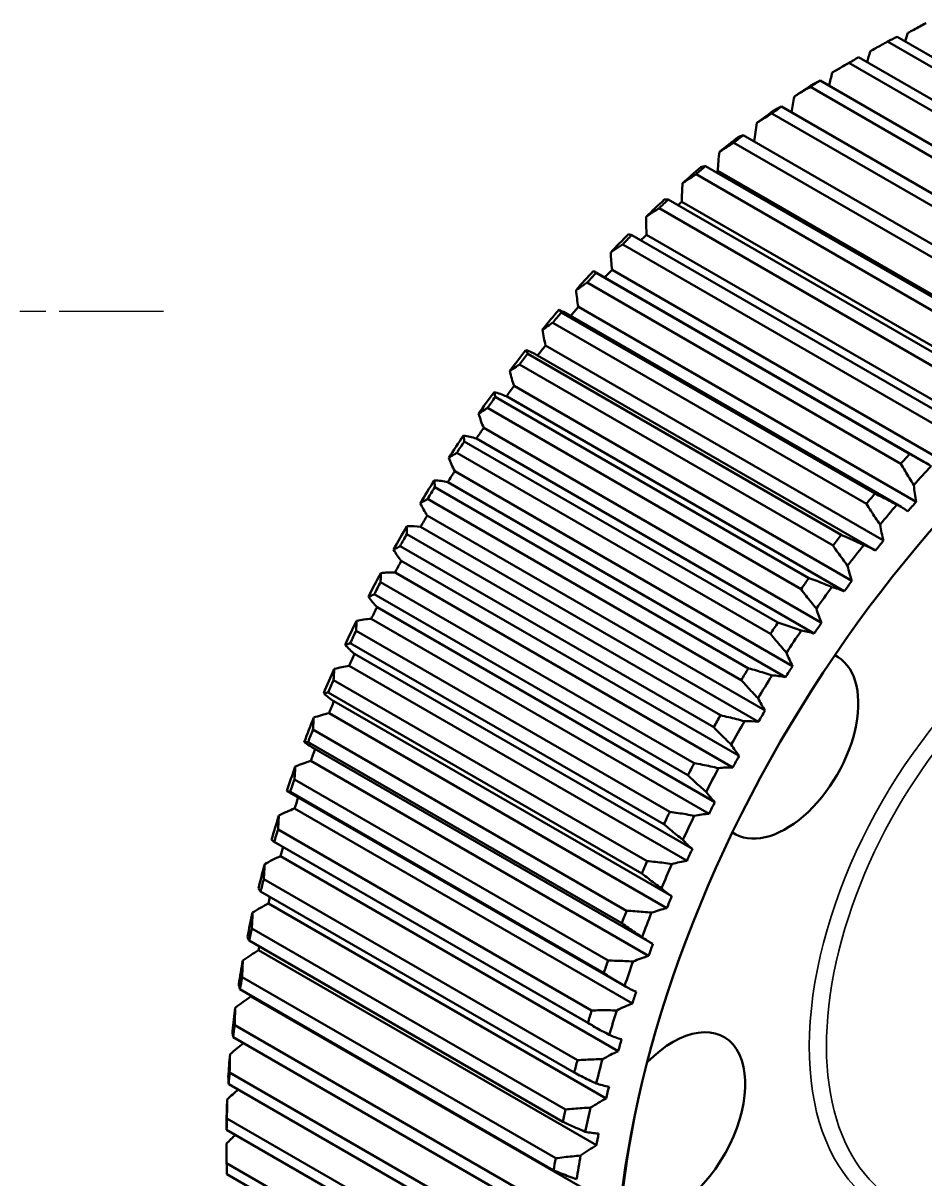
# Model space of a CAD drawing. Header units: millimetres. Extents: x 0 to 594, y 0 to 420.
# Drawn here: x 439.8 to 505.8, y 153.3 to 237.9 of the extents above; entities that cross this region are included whole.
import ezdxf

# ---------------------------------------------------------------- set-up
doc = ezdxf.new("R2010")
doc.units = ezdxf.units.MM
doc.linetypes.add('CHAIN', pattern=[0.3543, 0.2362, -0.0295, 0.0591, -0.0295])
for name, color, linetype, lineweight in [('可见 (ISO)', 7, 'Continuous', 50), ('可见窄的 (ISO)', 7, 'Continuous', 35), ('旋转中心线', 7, 'CHAIN', 25)]:
    doc.layers.add(name, color=color, linetype=linetype, lineweight=lineweight)

msp = doc.modelspace()

# ---------------------------------------------------------------- linework, layer by layer
at = {"layer": '可见 (ISO)'}
for p, q in [((503.1172, 236.5872), (526.0982, 223.3191)), ((526.8047, 223.6766), (503.8237, 236.9447)), ((523.976, 222.1693), (500.995, 235.4374)), ((499.7572, 234.7243), (500.6411, 235.2346)), ((500.2872, 235.0287), (523.2681, 221.7607)), ((521.1459, 220.4599), (498.1649, 233.7279)), ((497.4585, 233.2698), (520.4394, 220.0017)), ((494.6418, 231.3169), (517.6228, 218.0489)), ((518.3253, 218.5548), (495.3443, 231.8229)), ((515.5247, 216.4614), (492.5437, 229.7295)), ((491.848, 229.1776), (514.8289, 215.9096)), ((512.7548, 214.1876), (489.7739, 227.4556)), ((490.6809, 227.115), (515.4296, 212.8263)), ((489.0875, 226.86), (512.0684, 213.5919)), ((510.0262, 211.7419), (487.0453, 225.01)), ((488.0494, 224.8562), (512.7981, 210.5675)), ((486.3708, 224.3728), (509.3517, 211.1047)), ((507.3492, 209.1337), (484.3682, 222.4018)), ((485.4623, 222.4375), (510.211, 208.1488)), ((483.7082, 221.7255), (506.6892, 208.4574)), ((481.6279, 219.7384), (505.7611, 205.8051)), ((504.7339, 206.3729), (481.7529, 219.6409)), ((482.9294, 219.8679), (507.6781, 205.5792)), ((481.1099, 218.9281), (504.0908, 205.66)), ((480.4603, 217.1572), (505.2091, 202.8685)), ((478.5856, 215.9912), (501.5666, 202.7232)), ((502.1902, 203.4699), (479.2092, 216.7379)), ((479.3629, 216.7758), (504.1116, 202.4871)), ((478.0645, 214.3157), (502.8132, 200.0271)), ((499.7278, 200.4357), (476.7468, 213.7038)), ((477.478, 213.5862), (502.2268, 199.2975)), ((476.1451, 212.9261), (499.126, 199.658)), ((475.7509, 211.3542), (500.4996, 197.0655)), ((497.3561, 197.2819), (474.3751, 210.5499)), ((475.1864, 210.5964), (499.9351, 196.3077)), ((473.7974, 209.7442), (496.7784, 196.4761)), ((472.988, 207.5007), (497.7367, 193.212)), ((473.5284, 208.2839), (498.2771, 193.9952)), ((495.084, 194.0204), (472.103, 207.2884)), ((471.5516, 206.4577), (494.5326, 193.1896)), ((471.4054, 205.1164), (496.1541, 190.8277)), ((470.8911, 204.3108), (495.6399, 190.0221)), ((492.9201, 190.6636), (469.9392, 203.9316)), ((469.4161, 203.079), (492.3971, 189.8109)), ((469.3899, 201.8638), (494.1387, 187.5751)), ((468.9038, 201.0388), (493.6525, 186.7501)), ((490.8728, 187.2242), (467.8918, 200.4922)), ((467.3991, 199.621), (490.38, 186.3529)), ((467.4897, 198.5384), (492.2384, 184.2497)), ((467.0335, 197.6971), (491.7822, 183.4085)), ((488.9496, 183.7152), (465.9686, 196.9833)), ((465.5081, 196.0968), (488.4891, 182.8287)), ((465.7118, 195.1528), (490.4606, 180.8641)), ((465.2873, 194.2985), (490.036, 180.0098)), ((487.158, 180.1501), (464.177, 193.4182)), ((463.7505, 192.5197), (486.7314, 179.2516)), ((464.0631, 191.7199), (488.8118, 177.4312)), ((463.6718, 190.8558), (488.4206, 176.5671)), ((485.5047, 176.5423), (462.5237, 189.8103)), ((462.1327, 188.9033), (485.1137, 175.6352)), ((462.5498, 188.2526), (487.2985, 173.9639)), ((462.1933, 187.382), (486.942, 173.0933)), ((483.996, 172.9054), (461.015, 186.1735)), ((460.6611, 185.2613), (483.6421, 171.9933)), ((460.9407, 184.8938), (485.6895, 170.6051)), ((460.8572, 183.8903), (485.606, 169.6016)), ((482.6376, 169.2533), (459.6566, 182.5214)), ((459.1403, 181.6573), (483.8891, 167.3686)), ((459.3411, 181.6076), (482.3221, 168.3396)), ((459.6687, 180.3941), (484.4175, 166.1054)), ((481.4346, 165.5999), (458.4537, 178.868)), ((458.1256, 177.9825), (481.544, 164.4618)), ((458.1778, 177.956), (481.1588, 164.688)), ((458.6323, 176.9064), (483.381, 162.6178)), ((480.3917, 161.959), (457.4108, 175.227)), ((457.1755, 174.3204), (480.1565, 161.0523)), ((457.7519, 173.4407), (482.5006, 159.152)), ((479.5128, 158.3444), (456.5319, 171.6124)), ((456.3382, 170.7145), (479.3191, 157.4464)), ((457.0308, 170.01), (481.7795, 155.7213)), ((478.8012, 154.7697), (455.8203, 168.0378)), ((455.6689, 167.152), (478.6498, 153.8839)), ((456.4718, 166.6273), (481.2205, 152.3386)), ((478.2597, 151.2487), (455.2787, 164.5168)), ((455.1701, 163.6465), (478.1511, 150.3784)), ((477.8902, 147.7946), (454.9092, 161.0627)), ((454.8439, 160.2112), (477.8249, 146.9431)), ((477.6942, 144.4206), (454.7132, 157.6886)), ((454.6914, 156.8591), (477.6724, 143.5911)), ((477.6724, 141.1394), (454.6914, 154.4074)), ((454.7132, 153.6031), (477.6942, 140.335))]:
    msp.add_line(p, q, dxfattribs=at)
for centre, major_axis, start_param, end_param in [((515.8555, 237.4242), (8.8379, 15.3078), 1.9050616, 1.9431826), ((500.6411, 182.1623), (-32.5, -56.2917), 3.857691, 3.8730909), ((500.6411, 182.1623), (-32.5, -56.2917), 3.9192908, 3.9346908), ((513.4015, 237.0655), (8.8379, 15.3078), 1.9666615, 2.0160816), ((499.7572, 182.6727), (31.875, 55.2091), 0.7853982, 0.8007981), ((500.6411, 182.1623), (-32.5, -56.2917), 3.9808907, 3.9962907), ((510.8957, 236.5005), (8.8379, 15.3078), 2.0282613, 2.0897336), ((499.7572, 182.6727), (31.875, 55.2091), 0.8315981, 0.862398), ((508.3477, 235.7313), (8.8379, 15.3078), 2.0898612, 2.1643598), ((499.7572, 182.6727), (31.875, 55.2091), 0.8931979, 0.9239978), ((500.6411, 182.1623), (-32.5, -56.2917), 4.0424905, 4.0578905), ((505.7671, 234.7608), (8.8379, 15.3078), 2.151461, 2.2402501), ((499.7572, 182.6727), (31.875, 55.2091), 0.9547978, 0.9855977), ((500.6411, 182.1623), (-32.5, -56.2917), 4.1040904, 4.1194904), ((503.1637, 233.5927), (8.8379, 15.3078), 2.2130609, 2.3056487), ((499.7572, 182.6727), (31.875, 55.2091), 1.0163976, 1.0471976), ((500.6411, 182.1623), (-32.5, -56.2917), 4.1656903, 4.1810902), ((499.7572, 182.6727), (31.0938, 53.856), 0.9932977, 0.9963362), ((500.5474, 232.2315), (8.8379, 15.3078), 2.2746608, 2.3672486), ((523.813, 168.784), (28.6503, 49.6238), 2.1015607, 7.3232173), ((499.7572, 182.6727), (31.875, 55.2091), 1.0779975, 1.1087974), ((500.6411, 182.1623), (-32.5, -56.2917), 4.2272901, 4.2426901), ((499.7572, 182.6727), (31.0938, 53.856), 1.0548975, 1.0617043), ((497.928, 230.6823), (8.8379, 15.3078), 2.3362606, 2.4288484), ((499.7572, 182.6727), (31.875, 55.2091), 1.1395973, 1.1703973), ((500.6411, 182.1623), (-32.5, -56.2917), 4.28889, 4.3042899), ((499.7572, 182.6727), (31.0938, 53.856), 1.1164974, 1.1268145), ((495.3157, 228.9509), (8.8379, 15.3078), 2.3978605, 2.4904483), ((499.7572, 182.6727), (31.875, 55.2091), 1.2011972, 1.2319971), ((500.6411, 182.1623), (-32.5, -56.2917), 4.3504898, 4.3658898), ((499.7572, 182.6727), (31.0938, 53.856), 1.1780972, 1.1913393), ((492.7201, 227.044), (8.8379, 15.3078), 2.4594603, 2.5520481), ((499.7572, 182.6727), (31.875, 55.2091), 1.262797, 1.293597), ((470.5249, 201.468), (8.8379, 15.3078), 0, 0.0353338), ((499.7572, 182.6727), (31.0938, 53.856), 1.2396971, 1.2546071), ((500.6411, 182.1623), (-32.5, -56.2917), 4.4120897, 4.4274896), ((490.1513, 224.9688), (8.8379, 15.3078), 2.5210602, 2.613648), ((499.7572, 182.6727), (31.0938, 53.856), 1.301297, 1.3166969), ((499.7572, 182.6727), (31.875, 55.2091), 1.3243969, 1.3551968), ((500.6411, 182.1623), (-32.5, -56.2917), 4.4736895, 4.4890895), ((468.6786, 198.2564), (8.8379, 15.3078), 0.0043459, 0.0969337), ((487.6189, 222.7331), (8.8379, 15.3078), 2.58266, 2.6752479), ((499.7572, 182.6727), (31.875, 55.2091), 1.3859968, 1.4167967), ((466.9501, 194.9856), (8.8379, 15.3078), 0.0659457, 0.1585336), ((499.7572, 182.6727), (31.0938, 53.856), 1.3628968, 1.3782968), ((500.6411, 182.1623), (-32.5, -56.2917), 4.5352894, 4.5506894), ((485.1325, 220.3455), (8.8379, 15.3078), 2.6442599, 2.7368477), ((499.7572, 182.6727), (31.875, 55.2091), 1.4475966, 1.4783965), ((465.346, 191.6682), (8.8379, 15.3078), 0.1275456, 0.2201334), ((499.7572, 182.6727), (31.0938, 53.856), 1.4244967, 1.4398966), ((500.6411, 182.1623), (-32.5, -56.2917), 4.5968893, 4.6122892), ((482.7016, 217.815), (-8.8379, -15.3078), 5.8474524, 5.9400402), ((523.6221, 168.8943), (32.5, 56.2917), 1.2088972, 1.2242971), ((499.7572, 182.6727), (31.0938, 53.856), 1.4860965, 1.5014965), ((524.5059, 168.384), (-31.875, -55.2091), 4.3427898, 4.3735898), ((499.7572, 182.6727), (31.875, 55.2091), 1.5091965, 1.5399964), ((463.8725, 188.3166), (8.8379, 15.3078), 0.1891454, 0.2817333), ((517.4689, 212.7553), (-8.8379, -15.3078), 5.601053, 5.6936408), ((500.6411, 182.1623), (-32.5, -56.2917), 4.6584891, 4.6738891), ((523.6221, 168.8943), (32.5, 56.2917), 1.270497, 1.285897), ((480.3355, 215.1512), (-8.8379, -15.3078), 5.9090523, 6.0016401), ((524.5059, 168.384), (-31.875, -55.2091), 4.4043897, 4.4351896), ((495.2737, 187.1793), (8.8379, 15.3078), 6.2259313, 6.3185191), ((524.5059, 168.384), (-31.0938, -53.856), 4.3812898, 4.3966897), ((499.7572, 182.6727), (31.0938, 53.856), 1.5476964, 1.5630963), ((499.7572, 182.6727), (31.875, 55.2091), 1.5707963, 1.6015963), ((462.5351, 184.9436), (8.8379, 15.3078), 0.2507453, 0.3433331), ((514.9, 210.6801), (-8.8379, -15.3078), 5.6626528, 5.7552407), ((500.6411, 182.1623), (-32.5, -56.2917), 4.720089, 4.7354889), ((523.6221, 168.8943), (32.5, 56.2917), 1.3320969, 1.3474968), ((524.5059, 168.384), (-31.0938, -53.856), 4.4428896, 4.4582896), ((478.0429, 212.3641), (-8.8379, -15.3078), 5.9706521, 6.0632399), ((524.5059, 168.384), (-31.875, -55.2091), 4.4659896, 4.4967895), ((493.4273, 183.9677), (8.8379, 15.3078), 0.0043459, 0.0969337), ((499.7572, 182.6727), (31.0938, 53.856), 1.6092962, 1.6246962), ((512.3676, 208.4445), (-8.8379, -15.3078), 5.7242527, 5.8168405), ((499.7572, 182.6727), (31.875, 55.2091), 1.6323962, 1.6631961), ((461.339, 181.5621), (8.8379, 15.3078), 0.3123452, 0.404933), ((500.6411, 182.1623), (-32.5, -56.2917), 4.7816888, 4.7970888), ((523.6221, 168.8943), (32.5, 56.2917), 1.3936967, 1.4090967), ((524.5059, 168.384), (-31.875, -55.2091), 4.5275894, 4.5583893), ((491.6988, 180.697), (8.8379, 15.3078), 0.0659457, 0.1585336), ((524.5059, 168.384), (-31.0938, -53.856), 4.5044895, 4.5198894), ((475.8328, 209.4645), (-8.8379, -15.3078), 6.032252, 6.1248398), ((499.7572, 182.6727), (31.0938, 53.856), 1.6708961, 1.6862961), ((509.8813, 206.0568), (-8.8379, -15.3078), 5.7858525, 5.8784404), ((499.7572, 182.6727), (31.875, 55.2091), 1.693996, 1.724796), ((460.2885, 178.1847), (8.8379, 15.3078), 0.373945, 0.4665328), ((523.6221, 168.8943), (32.5, 56.2917), 1.4552966, 1.4706966), ((524.5059, 168.384), (-31.0938, -53.856), 4.5660893, 4.5814893), ((500.6411, 182.1623), (-32.5, -56.2917), 4.8432887, 4.8586886), ((524.5059, 168.384), (-31.875, -55.2091), 4.5891893, 4.6199892), ((490.0948, 177.3795), (8.8379, 15.3078), 0.1275456, 0.2201334), ((473.7134, 206.4632), (-8.8379, -15.3078), 6.0938518, 6.1864396), ((499.7572, 182.6727), (31.0938, 53.856), 1.7324959, 1.7478959), ((495.6671, 185.0341), (3.75, 6.4952), 3.0961679, 6.3286101), ((507.4504, 203.5263), (-8.8379, -15.3078), 5.8474524, 5.9400402), ((499.7572, 182.6727), (31.875, 55.2091), 1.7555959, 1.7863958), ((459.3878, 174.8243), (8.8379, 15.3078), 0.4355449, 0.5281327), ((523.6221, 168.8943), (32.5, 56.2917), 1.5168965, 1.5322964), ((524.5059, 168.384), (-31.0938, -53.856), 4.6276892, 4.6430891), ((500.6411, 182.1623), (-32.5, -56.2917), 4.9048885, 4.9202885), ((524.5059, 168.384), (-31.875, -55.2091), 4.6507891, 4.6815891), ((488.6213, 174.0279), (8.8379, 15.3078), 0.1891454, 0.2817333), ((471.6928, 203.3716), (-8.8379, -15.3078), 6.1554517, 6.2480395), ((499.7572, 182.6727), (31.0938, 53.856), 1.7940958, 1.8094958), ((505.0842, 200.8625), (-8.8379, -15.3078), 5.9090523, 6.0016401), ((458.6402, 171.4937), (8.8379, 15.3078), 0.4971447, 0.5897325), ((523.6221, 168.8943), (32.5, 56.2917), 1.5784963, 1.5938963), ((524.5059, 168.384), (-31.0938, -53.856), 4.689289, 4.704689), ((499.7572, 182.6727), (31.875, 55.2091), 1.8171958, 1.8479957), ((524.5059, 168.384), (-31.875, -55.2091), 4.712389, 4.7431889), ((487.2839, 170.655), (8.8379, 15.3078), 0.2507453, 0.3433331), ((500.6411, 182.1623), (-32.5, -56.2917), 4.9664884, 4.9818884), ((469.7787, 200.2016), (-8.8379, -15.3078), 6.2170515, 6.2831853), ((499.7572, 182.6727), (31.0938, 53.856), 1.8557993, 1.8710956), ((502.7917, 198.0754), (-8.8379, -15.3078), 5.9706521, 6.0632399), ((458.0485, 168.2056), (8.8379, 15.3078), 0.5587446, 0.6513324), ((524.5059, 168.384), (-31.0938, -53.856), 4.7508889, 4.7662889), ((499.7572, 182.6727), (31.875, 55.2091), 1.8787956, 1.9095955), ((523.6221, 168.8943), (32.5, 56.2917), 1.6400962, 1.6554961), ((524.5059, 168.384), (-31.875, -55.2091), 4.7739888, 4.8047888), ((486.0877, 167.2734), (8.8379, 15.3078), 0.3123452, 0.404933), ((500.6411, 182.1623), (-32.5, -56.2917), 5.0280882, 5.0434882), ((467.9783, 196.965), (-8.8379, -15.3078), 6.2786514, 6.2831853), ((500.5815, 195.1758), (-8.8379, -15.3078), 6.032252, 6.1248398), ((457.6151, 164.9723), (8.8379, 15.3078), 0.6203444, 0.7129323), ((499.7572, 182.6727), (31.0938, 53.856), 1.9184665, 1.9326955), ((524.5059, 168.384), (-31.0938, -53.856), 4.8124887, 4.8278887), ((499.7572, 182.6727), (31.875, 55.2091), 1.9403955, 1.9711954), ((523.6221, 168.8943), (32.5, 56.2917), 1.701696, 1.717096), ((524.5059, 168.384), (-31.875, -55.2091), 4.8355887, 4.8663886), ((485.0372, 163.896), (8.8379, 15.3078), 0.373945, 0.4665328), ((500.6411, 182.1623), (-32.5, -56.2917), 5.0896881, 5.1050881), ((498.4622, 192.1745), (-8.8379, -15.3078), 6.0938518, 6.1864396), ((499.7572, 182.6727), (31.0938, 53.856), 1.9823592, 1.9942953), ((524.5059, 168.384), (-31.0938, -53.856), 4.8740886, 4.8894886), ((499.7572, 182.6727), (31.875, 55.2091), 2.0019953, 2.0327952), ((457.3416, 161.8061), (8.8379, 15.3078), 0.6819443, 0.7745321), ((523.6221, 168.8943), (32.5, 56.2917), 1.7632959, 1.7786958), ((524.5059, 168.384), (-31.875, -55.2091), 4.8971885, 4.9279885), ((484.1365, 160.5356), (-8.8379, -15.3078), 3.5771375, 3.6697253), ((500.6411, 182.1623), (-32.5, -56.2917), 5.151288, 5.1666879), ((496.4416, 189.083), (-8.8379, -15.3078), 6.1554517, 6.2480395), ((499.7572, 182.6727), (31.0938, 53.856), 2.0473045, 2.0558952), ((524.5059, 168.384), (-31.0938, -53.856), 4.9356885, 4.9510884), ((499.7572, 182.6727), (31.875, 55.2091), 2.0635952, 2.0943951), ((457.2289, 158.7191), (8.8379, 15.3078), 0.7435441, 0.836132), ((523.6221, 168.8943), (32.5, 56.2917), 1.8248957, 1.8402957), ((524.5059, 168.384), (-31.875, -55.2091), 4.9587884, 4.9895883), ((483.3889, 157.205), (-8.8379, -15.3078), 3.6387374, 3.7313252), ((500.6411, 182.1623), (-32.5, -56.2917), 5.2128878, 5.2282878), ((499.7572, 182.6727), (31.0938, 53.856), 2.1125364, 2.117495), ((494.5274, 185.9129), (-8.8379, -15.3078), 6.2170515, 6.3096394), ((524.5059, 168.384), (-31.0938, -53.856), 4.9972883, 5.0126883), ((457.2776, 155.723), (8.8379, 15.3078), 0.805144, 0.8977318), ((482.7973, 153.9169), (-8.8379, -15.3078), 3.7003372, 3.7929251), ((499.7572, 182.6727), (31.875, 55.2091), 2.125195, 2.155995), ((523.6221, 168.8943), (32.5, 56.2917), 1.8864956, 1.9018956), ((524.5059, 168.384), (-31.875, -55.2091), 5.0203883, 5.0511882), ((500.6411, 182.1623), (-32.5, -56.2917), 5.2744877, 5.2898876), ((492.727, 182.6763), (-8.8379, -15.3078), 6.2786514, 6.3712392), ((524.5059, 168.384), (-31.0938, -53.856), 5.0588882, 5.0742881), ((457.4874, 152.829), (8.8379, 15.3078), 0.8667439, 0.9593317), ((499.7572, 182.6727), (31.0938, 53.856), 2.1780573, 2.1790949), ((482.3639, 150.6836), (-8.8379, -15.3078), 3.7619371, 3.8545249), ((499.7572, 182.6727), (31.875, 55.2091), 2.1867949, 2.2175948), ((523.6221, 168.8943), (32.5, 56.2917), 1.9480954, 1.9634954), ((524.5059, 168.384), (-31.875, -55.2091), 5.0819881, 5.112788), ((500.6411, 182.1623), (-32.5, -56.2917), 5.3360875, 5.3514875), ((487.3828, 157.1571), (3.75, 6.4952), 3.1177531, 7.429483), ((491.0471, 179.3856), (-8.8379, -15.3078), 0.0570659, 0.1496538), ((524.5059, 168.384), (-31.0938, -53.856), 5.120488, 5.135888), ((457.8575, 150.0483), (8.8379, 15.3078), 0.9394674, 1.0209315), ((482.0903, 147.5174), (-8.8379, -15.3078), 3.8235369, 3.9161248), ((499.7572, 182.6727), (31.875, 55.2091), 2.2483947, 2.2791947), ((523.6221, 168.8943), (32.5, 56.2917), 2.0096953, 2.0250953), ((524.5059, 168.384), (-31.875, -55.2091), 5.143588, 5.1743879), ((500.6411, 182.1623), (-32.5, -56.2917), 5.3976874, 5.4130873), ((489.4942, 176.0531), (-8.8379, -15.3078), 0.1186658, 0.2112536), ((458.3866, 147.3914), (8.8379, 15.3078), 1.0146839, 1.0825314), ((524.5059, 168.384), (-31.0938, -53.856), 5.1820879, 5.1974878), ((499.7572, 182.6727), (31.875, 55.2091), 2.3099946, 2.3407945), ((524.5059, 168.384), (-31.875, -55.2091), 5.2051878, 5.2359878), ((481.9776, 144.4304), (-8.8379, -15.3078), 3.8851368, 3.9777246), ((500.6411, 182.1623), (-32.5, -56.2917), 5.4592872, 5.4746872), ((523.6221, 168.8943), (32.5, 56.2917), 2.0712952, 2.0866951), ((488.074, 172.6915), (-8.8379, -15.3078), 0.1802657, 0.2728535), ((459.0726, 144.8683), (8.8379, 15.3078), 1.0887917, 1.1441312), ((524.5059, 168.384), (-31.0938, -53.856), 5.2436877, 5.2590877), ((524.5059, 168.384), (-31.875, -55.2091), 5.2667877, 5.2975876), ((482.0263, 141.4343), (-8.8379, -15.3078), 3.9467367, 4.0393245), ((500.6411, 182.1623), (-32.5, -56.2917), 5.5208871, 5.5362871), ((523.6221, 168.8943), (32.5, 56.2917), 2.132895, 2.148295)]:
    msp.add_ellipse(centre, major_axis=major_axis, ratio=0.5773503, start_param=start_param, end_param=end_param, dxfattribs=at)
msp.add_ellipse((524.5059, 168.384), major_axis=(-29.25, -50.6625), ratio=0.5773503, dxfattribs=at)
for points, knots in [([(504.6072, 237.2223), (504.8957, 237.3788), (505.1888, 237.5371), (505.6355, 237.7772), (505.7862, 237.858), (505.9379, 237.9391)], [1.36132071, 1.36132071, 1.36132071, 1.36132071, 1.58708565, 1.58708565, 1.70082585, 1.70082585, 1.70082585, 1.70082585]), ([(501.8391, 235.8707), (502.1158, 236.0265), (502.3971, 236.1845), (502.8265, 236.4248), (502.9713, 236.5058), (503.1172, 236.5872)], [1.36132071, 1.36132071, 1.36132071, 1.36132071, 1.58708565, 1.58708565, 1.70082585, 1.70082585, 1.70082585, 1.70082585]), ([(499.063, 234.3174), (499.3277, 234.4714), (499.597, 234.628), (500.0084, 234.8669), (500.1473, 234.9476), (500.2872, 235.0287)], [1.36132071, 1.36132071, 1.36132071, 1.36132071, 1.58708565, 1.58708565, 1.70082585, 1.70082585, 1.70082585, 1.70082585]), ([(498.1649, 233.7279), (498.115, 233.7019), (498.0634, 233.6748), (497.9048, 233.5908), (497.793, 233.5307), (497.6753, 233.4668)], [1.47334545, 1.47334545, 1.47334545, 1.47334545, 1.58708565, 1.58708565, 1.81285059, 1.81285059, 1.81285059, 1.81285059]), ([(496.2896, 232.5681), (496.5419, 232.7193), (496.799, 232.8736), (497.1919, 233.1096), (497.3247, 233.1894), (497.4585, 233.2698)], [1.36132071, 1.36132071, 1.36132071, 1.36132071, 1.58708565, 1.58708565, 1.70082585, 1.70082585, 1.70082585, 1.70082585]), ([(493.5294, 230.6295), (493.7692, 230.777), (494.0137, 230.9279), (494.3879, 231.1595), (494.5143, 231.2378), (494.6418, 231.3169)], [1.36132071, 1.36132071, 1.36132071, 1.36132071, 1.58708565, 1.58708565, 1.70082585, 1.70082585, 1.70082585, 1.70082585]), ([(495.3443, 231.8229), (495.3001, 231.8039), (495.2544, 231.7837), (495.1132, 231.7199), (495.0131, 231.6731), (494.9072, 231.622)], [1.47334545, 1.47334545, 1.47334545, 1.47334545, 1.58708565, 1.58708565, 1.81285059, 1.81285059, 1.81285059, 1.81285059]), ([(492.5437, 229.7295), (492.5051, 229.7177), (492.465, 229.7047), (492.3407, 229.6621), (492.2519, 229.6291), (492.1575, 229.5915)], [1.47334545, 1.47334545, 1.47334545, 1.47334545, 1.58708565, 1.58708565, 1.81285059, 1.81285059, 1.81285059, 1.81285059]), ([(490.7928, 228.5091), (491.0198, 228.6518), (491.2516, 228.7983), (491.6067, 229.0239), (491.7268, 229.1003), (491.848, 229.1776)], [1.36132071, 1.36132071, 1.36132071, 1.36132071, 1.58708565, 1.58708565, 1.70082585, 1.70082585, 1.70082585, 1.70082585]), ([(489.7739, 227.4556), (489.7407, 227.4513), (489.7059, 227.4458), (489.5978, 227.4252), (489.52, 227.4066), (489.4366, 227.3831)], [1.47334545, 1.47334545, 1.47334545, 1.47334545, 1.58708565, 1.58708565, 1.81285059, 1.81285059, 1.81285059, 1.81285059]), ([(488.0901, 226.2147), (488.3044, 226.3517), (488.5233, 226.4929), (488.8592, 226.711), (488.9728, 226.785), (489.0875, 226.86)], [1.36132071, 1.36132071, 1.36132071, 1.36132071, 1.58708565, 1.58708565, 1.70082585, 1.70082585, 1.70082585, 1.70082585]), ([(487.0453, 225.01), (487.0172, 225.0134), (486.9876, 225.0155), (486.8949, 225.0177), (486.8276, 225.0139), (486.7548, 225.005)], [1.47334545, 1.47334545, 1.47334545, 1.47334545, 1.58708565, 1.58708565, 1.81285059, 1.81285059, 1.81285059, 1.81285059]), ([(485.4318, 223.7552), (485.6332, 223.8855), (485.8392, 224.0204), (486.1555, 224.2295), (486.2626, 224.3006), (486.3708, 224.3728)], [1.36132071, 1.36132071, 1.36132071, 1.36132071, 1.58708565, 1.58708565, 1.70082585, 1.70082585, 1.70082585, 1.70082585]), ([(484.3682, 222.4018), (484.3449, 222.4132), (484.3203, 222.4231), (484.2424, 222.4487), (484.185, 222.4602), (484.1224, 222.4664)], [1.47334545, 1.47334545, 1.47334545, 1.47334545, 1.58708565, 1.58708565, 1.81285059, 1.81285059, 1.81285059, 1.81285059]), ([(482.8278, 221.1399), (483.0162, 221.2626), (483.2093, 221.3901), (483.5061, 221.5888), (483.6066, 221.6566), (483.7082, 221.7255)], [1.36132071, 1.36132071, 1.36132071, 1.36132071, 1.58708565, 1.58708565, 1.70082585, 1.70082585, 1.70082585, 1.70082585]), ([(481.7529, 219.6409), (481.7342, 219.6604), (481.7141, 219.6784), (481.6502, 219.7279), (481.6023, 219.7552), (481.5492, 219.7768)], [1.47334545, 1.47334545, 1.47334545, 1.47334545, 1.58708565, 1.58708565, 1.81285059, 1.81285059, 1.81285059, 1.81285059]), ([(480.288, 218.3786), (480.4636, 218.4928), (480.6437, 218.6122), (480.9209, 218.7991), (481.0149, 218.863), (481.1099, 218.9281)], [1.36132071, 1.36132071, 1.36132071, 1.36132071, 1.58708565, 1.58708565, 1.70082585, 1.70082585, 1.70082585, 1.70082585]), ([(479.2092, 216.7379), (479.1948, 216.7657), (479.179, 216.7919), (479.1281, 216.8658), (479.0891, 216.909), (479.0452, 216.9465)], [1.47334545, 1.47334545, 1.47334545, 1.47334545, 1.58708565, 1.58708565, 1.81285059, 1.81285059, 1.81285059, 1.81285059]), ([(477.822, 215.4819), (477.9848, 215.5867), (478.1521, 215.697), (478.4098, 215.8708), (478.4972, 215.9304), (478.5856, 215.9912)], [1.36132071, 1.36132071, 1.36132071, 1.36132071, 1.58708565, 1.58708565, 1.70082585, 1.70082585, 1.70082585, 1.70082585]), ([(476.7468, 213.7038), (476.7364, 213.7398), (476.7246, 213.7744), (476.6858, 213.873), (476.6551, 213.9325), (476.6197, 213.9861)], [1.47334545, 1.47334545, 1.47334545, 1.47334545, 1.58708565, 1.58708565, 1.81285059, 1.81285059, 1.81285059, 1.81285059]), ([(475.4393, 212.4607), (475.5895, 212.5553), (475.7439, 212.6557), (475.9823, 212.815), (476.0632, 212.8699), (476.1451, 212.9261)], [1.36132071, 1.36132071, 1.36132071, 1.36132071, 1.58708565, 1.58708565, 1.70082585, 1.70082585, 1.70082585, 1.70082585]), ([(474.3751, 210.5499), (474.3682, 210.5945), (474.3602, 210.6374), (474.3326, 210.761), (474.3095, 210.8371), (474.2819, 210.907)], [1.47334545, 1.47334545, 1.47334545, 1.47334545, 1.58708565, 1.58708565, 1.81285059, 1.81285059, 1.81285059, 1.81285059]), ([(473.1488, 209.3265), (473.2865, 209.4102), (473.4283, 209.4998), (473.6475, 209.6435), (473.722, 209.6931), (473.7974, 209.7442)], [1.36132071, 1.36132071, 1.36132071, 1.36132071, 1.58708565, 1.58708565, 1.70082585, 1.70082585, 1.70082585, 1.70082585]), ([(472.103, 207.2884), (472.0994, 207.3414), (472.0947, 207.3929), (472.0772, 207.5416), (472.0612, 207.6343), (472.0409, 207.7208)], [1.47334545, 1.47334545, 1.47334545, 1.47334545, 1.58708565, 1.58708565, 1.81285059, 1.81285059, 1.81285059, 1.81285059]), ([(470.9592, 206.0912), (471.0847, 206.1632), (471.2141, 206.2413), (471.4144, 206.3681), (471.4825, 206.4121), (471.5516, 206.4577)], [1.36132071, 1.36132071, 1.36132071, 1.36132071, 1.58708565, 1.58708565, 1.70082585, 1.70082585, 1.70082585, 1.70082585]), ([(506.298, 205.4881), (505.9566, 205.6942), (505.6114, 205.8939), (505.0874, 206.1839), (504.911, 206.2793), (504.7339, 206.3729)], [1.36132071, 1.36132071, 1.36132071, 1.36132071, 1.58708565, 1.58708565, 1.70082585, 1.70082585, 1.70082585, 1.70082585]), ([(504.0908, 205.66), (504.1917, 205.4818), (504.2942, 205.3045), (504.6049, 204.7781), (504.8179, 204.4318), (505.0367, 204.0899)], [1.47334545, 1.47334545, 1.47334545, 1.47334545, 1.58708565, 1.58708565, 1.81285059, 1.81285059, 1.81285059, 1.81285059]), ([(469.9392, 203.9316), (469.9385, 203.9931), (469.9367, 204.053), (469.9284, 204.2271), (469.9187, 204.3365), (469.9049, 204.4395)], [1.47334545, 1.47334545, 1.47334545, 1.47334545, 1.58708565, 1.58708565, 1.81285059, 1.81285059, 1.81285059, 1.81285059]), ([(503.7939, 202.6578), (503.4435, 202.848), (503.0893, 203.0317), (502.5523, 203.2973), (502.3716, 203.3845), (502.1902, 203.4699)], [1.36132071, 1.36132071, 1.36132071, 1.36132071, 1.58708565, 1.58708565, 1.70082585, 1.70082585, 1.70082585, 1.70082585]), ([(468.8789, 202.7671), (468.9924, 202.8266), (469.1096, 202.8925), (469.2915, 203.0013), (469.3533, 203.0393), (469.4161, 203.079)], [1.36132071, 1.36132071, 1.36132071, 1.36132071, 1.58708565, 1.58708565, 1.70082585, 1.70082585, 1.70082585, 1.70082585]), ([(501.5666, 202.7232), (501.674, 202.5492), (501.783, 202.3762), (502.1133, 201.863), (502.3392, 201.5257), (502.5707, 201.1932)], [1.47334545, 1.47334545, 1.47334545, 1.47334545, 1.58708565, 1.58708565, 1.81285059, 1.81285059, 1.81285059, 1.81285059]), ([(467.8918, 200.4922), (467.8936, 200.5622), (467.8945, 200.6306), (467.8942, 200.8299), (467.8901, 200.956), (467.8822, 201.0757)], [1.47334545, 1.47334545, 1.47334545, 1.47334545, 1.58708565, 1.58708565, 1.81285059, 1.81285059, 1.81285059, 1.81285059]), ([(501.3684, 199.6974), (501.0095, 199.8716), (500.6471, 200.039), (500.0979, 200.2799), (499.9132, 200.3587), (499.7278, 200.4357)], [1.36132071, 1.36132071, 1.36132071, 1.36132071, 1.58708565, 1.58708565, 1.70082585, 1.70082585, 1.70082585, 1.70082585]), ([(466.9157, 199.3668), (467.0175, 199.4132), (467.1229, 199.4662), (467.2867, 199.5559), (467.3424, 199.5876), (467.3991, 199.621)], [1.36132071, 1.36132071, 1.36132071, 1.36132071, 1.58708565, 1.58708565, 1.70082585, 1.70082585, 1.70082585, 1.70082585]), ([(499.126, 199.658), (499.2399, 199.4887), (499.3555, 199.3205), (499.7051, 198.8217), (499.9438, 198.4944), (500.188, 198.172)], [1.47334545, 1.47334545, 1.47334545, 1.47334545, 1.58708565, 1.58708565, 1.81285059, 1.81285059, 1.81285059, 1.81285059]), ([(465.9686, 196.9833), (465.9727, 197.0617), (465.9758, 197.1385), (465.9824, 197.3629), (465.9832, 197.5058), (465.9804, 197.6421)], [1.47334545, 1.47334545, 1.47334545, 1.47334545, 1.58708565, 1.58708565, 1.81285059, 1.81285059, 1.81285059, 1.81285059]), ([(496.7784, 196.4761), (496.8988, 196.312), (497.0208, 196.1489), (497.3895, 195.6658), (497.6408, 195.3492), (497.8975, 195.0378)], [1.47334545, 1.47334545, 1.47334545, 1.47334545, 1.58708565, 1.58708565, 1.81285059, 1.81285059, 1.81285059, 1.81285059]), ([(499.0307, 196.6183), (498.6639, 196.7761), (498.2938, 196.927), (497.7334, 197.1429), (497.545, 197.2133), (497.3561, 197.2819)], [1.36132071, 1.36132071, 1.36132071, 1.36132071, 1.58708565, 1.58708565, 1.70082585, 1.70082585, 1.70082585, 1.70082585]), ([(465.0771, 195.9031), (465.1676, 195.9358), (465.2615, 195.9753), (465.4077, 196.0449), (465.4575, 196.07), (465.5081, 196.0968)], [1.36132071, 1.36132071, 1.36132071, 1.36132071, 1.58708565, 1.58708565, 1.70082585, 1.70082585, 1.70082585, 1.70082585]), ([(464.177, 193.4182), (464.1828, 193.5049), (464.1878, 193.5901), (464.2001, 193.8394), (464.2051, 193.9988), (464.2067, 194.1517)], [1.47334545, 1.47334545, 1.47334545, 1.47334545, 1.58708565, 1.58708565, 1.81285059, 1.81285059, 1.81285059, 1.81285059]), ([(496.7896, 193.4321), (496.4155, 193.5734), (496.0384, 193.7076), (495.4679, 193.8983), (495.2762, 193.9603), (495.084, 194.0204)], [1.36132071, 1.36132071, 1.36132071, 1.36132071, 1.58708565, 1.58708565, 1.70082585, 1.70082585, 1.70082585, 1.70082585]), ([(494.5326, 193.1896), (494.6593, 193.031), (494.7877, 192.8735), (495.1753, 192.4073), (495.439, 192.1022), (495.708, 191.8026)], [1.47334545, 1.47334545, 1.47334545, 1.47334545, 1.58708565, 1.58708565, 1.81285059, 1.81285059, 1.81285059, 1.81285059]), ([(463.3701, 192.3893), (463.4497, 192.4077), (463.5325, 192.433), (463.6616, 192.4817), (463.7056, 192.4998), (463.7505, 192.5197)], [1.36132071, 1.36132071, 1.36132071, 1.36132071, 1.58708565, 1.58708565, 1.70082585, 1.70082585, 1.70082585, 1.70082585]), ([(462.5237, 189.8103), (462.5309, 189.9053), (462.5373, 189.9987), (462.5543, 190.2726), (462.5626, 190.4484), (462.5679, 190.6177)], [1.47334545, 1.47334545, 1.47334545, 1.47334545, 1.58708565, 1.58708565, 1.81285059, 1.81285059, 1.81285059, 1.81285059]), ([(494.6536, 190.1508), (494.273, 190.2755), (493.8896, 190.3931), (493.31, 190.5585), (493.1153, 190.612), (492.9201, 190.6636)], [1.36132071, 1.36132071, 1.36132071, 1.36132071, 1.58708565, 1.58708565, 1.70082585, 1.70082585, 1.70082585, 1.70082585]), ([(492.3971, 189.8109), (492.5301, 189.6582), (492.6647, 189.5067), (493.0709, 189.0585), (493.3467, 188.7656), (493.6276, 188.4784)], [1.47334545, 1.47334545, 1.47334545, 1.47334545, 1.58708565, 1.58708565, 1.81285059, 1.81285059, 1.81285059, 1.81285059]), ([(461.801, 188.8386), (461.8702, 188.8422), (461.9423, 188.8529), (462.055, 188.8798), (462.0935, 188.8906), (462.1327, 188.9033)], [1.36132071, 1.36132071, 1.36132071, 1.36132071, 1.58708565, 1.58708565, 1.70082585, 1.70082585, 1.70082585, 1.70082585]), ([(492.6309, 186.787), (492.2444, 186.895), (491.8554, 186.9959), (491.2678, 187.136), (491.0704, 187.1811), (490.8728, 187.2242)], [1.36132071, 1.36132071, 1.36132071, 1.36132071, 1.58708565, 1.58708565, 1.70082585, 1.70082585, 1.70082585, 1.70082585]), ([(461.015, 186.1735), (461.0232, 186.2765), (461.0307, 186.378), (461.051, 186.6762), (461.0619, 186.8682), (461.0702, 187.0536)], [1.47334545, 1.47334545, 1.47334545, 1.47334545, 1.58708565, 1.58708565, 1.81285059, 1.81285059, 1.81285059, 1.81285059]), ([(490.38, 186.3529), (490.5192, 186.2065), (490.6599, 186.0613), (491.0842, 185.6322), (491.3719, 185.3522), (491.6645, 185.0781)], [1.47334545, 1.47334545, 1.47334545, 1.47334545, 1.58708565, 1.58708565, 1.81285059, 1.81285059, 1.81285059, 1.81285059]), ([(460.376, 185.2645), (460.4352, 185.2529), (460.4971, 185.2485), (460.5941, 185.2528), (460.6273, 185.2562), (460.6611, 185.2613)], [1.36132071, 1.36132071, 1.36132071, 1.36132071, 1.58708565, 1.58708565, 1.70082585, 1.70082585, 1.70082585, 1.70082585]), ([(459.6566, 182.5214), (459.6654, 182.6324), (459.6735, 182.7418), (459.6961, 183.0637), (459.7088, 183.2715), (459.7192, 183.4729)], [1.47334545, 1.47334545, 1.47334545, 1.47334545, 1.58708565, 1.58708565, 1.81285059, 1.81285059, 1.81285059, 1.81285059]), ([(490.7291, 183.3534), (490.3375, 183.4448), (489.9436, 183.5289), (489.349, 183.644), (489.1495, 183.6806), (488.9496, 183.7152)], [1.36132071, 1.36132071, 1.36132071, 1.36132071, 1.58708565, 1.58708565, 1.70082585, 1.70082585, 1.70082585, 1.70082585]), ([(488.4891, 182.8287), (488.6343, 182.6888), (488.7809, 182.5503), (489.2227, 182.1412), (489.522, 181.8748), (489.8259, 181.6144)], [1.47334545, 1.47334545, 1.47334545, 1.47334545, 1.58708565, 1.58708565, 1.81285059, 1.81285059, 1.81285059, 1.81285059]), ([(459.1003, 181.6806), (459.1501, 181.6534), (459.2023, 181.6334), (459.2843, 181.6146), (459.3124, 181.6102), (459.3411, 181.6076)], [1.36132071, 1.36132071, 1.36132071, 1.36132071, 1.58708565, 1.58708565, 1.70082585, 1.70082585, 1.70082585, 1.70082585]), ([(458.4537, 178.868), (458.4626, 178.9866), (458.471, 179.1038), (458.4947, 179.4488), (458.5084, 179.6722), (458.5201, 179.8891)], [1.47334545, 1.47334545, 1.47334545, 1.47334545, 1.58708565, 1.58708565, 1.81285059, 1.81285059, 1.81285059, 1.81285059]), ([(488.9555, 179.863), (488.5594, 179.9378), (488.1613, 180.0054), (487.561, 180.0955), (487.3596, 180.1238), (487.158, 180.1501)], [1.36132071, 1.36132071, 1.36132071, 1.36132071, 1.58708565, 1.58708565, 1.70082585, 1.70082585, 1.70082585, 1.70082585]), ([(486.7314, 179.2516), (486.8824, 179.1187), (487.0348, 178.9871), (487.4937, 178.599), (487.804, 178.3467), (488.1188, 178.1006)], [1.47334545, 1.47334545, 1.47334545, 1.47334545, 1.58708565, 1.58708565, 1.81285059, 1.81285059, 1.81285059, 1.81285059]), ([(457.9789, 178.1004), (458.0198, 178.0573), (458.0628, 178.0214), (458.1307, 177.9788), (458.154, 177.9665), (458.1778, 177.956)], [1.36132071, 1.36132071, 1.36132071, 1.36132071, 1.58708565, 1.58708565, 1.70082585, 1.70082585, 1.70082585, 1.70082585]), ([(457.4108, 175.227), (457.4195, 175.3532), (457.4278, 175.4778), (457.4512, 175.8454), (457.4652, 176.0838), (457.4774, 176.316)], [1.47334545, 1.47334545, 1.47334545, 1.47334545, 1.58708565, 1.58708565, 1.81285059, 1.81285059, 1.81285059, 1.81285059]), ([(487.3167, 176.329), (486.9169, 176.3875), (486.5155, 176.4386), (485.9106, 176.5041), (485.7077, 176.5242), (485.5047, 176.5423)], [1.36132071, 1.36132071, 1.36132071, 1.36132071, 1.58708565, 1.58708565, 1.70082585, 1.70082585, 1.70082585, 1.70082585]), ([(485.1137, 175.6352), (485.2703, 175.5095), (485.4283, 175.3852), (485.9035, 175.0189), (486.2246, 174.7812), (486.5498, 174.5499)], [1.47334545, 1.47334545, 1.47334545, 1.47334545, 1.58708565, 1.58708565, 1.81285059, 1.81285059, 1.81285059, 1.81285059]), ([(457.016, 174.5376), (457.0486, 174.4782), (457.083, 174.4262), (457.1376, 174.3594), (457.1563, 174.3389), (457.1755, 174.3204)], [1.36132071, 1.36132071, 1.36132071, 1.36132071, 1.58708565, 1.58708565, 1.70082585, 1.70082585, 1.70082585, 1.70082585]), ([(456.5319, 171.6124), (456.5399, 171.7457), (456.5477, 171.8776), (456.5698, 172.2669), (456.5831, 172.52), (456.5951, 172.7669)], [1.47334545, 1.47334545, 1.47334545, 1.47334545, 1.58708565, 1.58708565, 1.81285059, 1.81285059, 1.81285059, 1.81285059]), ([(485.8189, 172.7649), (485.4163, 172.8072), (485.0123, 172.8422), (484.4039, 172.8835), (484.2, 172.8954), (483.996, 172.9054)], [1.36132071, 1.36132071, 1.36132071, 1.36132071, 1.58708565, 1.58708565, 1.70082585, 1.70082585, 1.70082585, 1.70082585]), ([(483.6421, 171.9933), (483.8041, 171.875), (483.9673, 171.7583), (484.4583, 171.4145), (484.7896, 171.1919), (485.1247, 170.9758)], [1.47334545, 1.47334545, 1.47334545, 1.47334545, 1.58708565, 1.58708565, 1.81285059, 1.81285059, 1.81285059, 1.81285059]), ([(456.2151, 171.0056), (456.2401, 170.9299), (456.2666, 170.8614), (456.3087, 170.77), (456.3232, 170.7412), (456.3382, 170.7145)], [1.36132071, 1.36132071, 1.36132071, 1.36132071, 1.58708565, 1.58708565, 1.70082585, 1.70082585, 1.70082585, 1.70082585]), ([(455.8203, 168.0378), (455.8273, 168.178), (455.8341, 168.3169), (455.8536, 168.7271), (455.8656, 168.9943), (455.8765, 169.2554)], [1.47334545, 1.47334545, 1.47334545, 1.47334545, 1.58708565, 1.58708565, 1.81285059, 1.81285059, 1.81285059, 1.81285059]), ([(484.4679, 169.1842), (484.0632, 169.2106), (483.6573, 169.2297), (483.0468, 169.2472), (482.8421, 169.2512), (482.6376, 169.2533)], [1.36132071, 1.36132071, 1.36132071, 1.36132071, 1.58708565, 1.58708565, 1.70082585, 1.70082585, 1.70082585, 1.70082585]), ([(482.3221, 168.3396), (482.4892, 168.229), (482.6576, 168.12), (483.1635, 167.7994), (483.5045, 167.5924), (483.8491, 167.3919)], [1.47334545, 1.47334545, 1.47334545, 1.47334545, 1.58708565, 1.58708565, 1.81285059, 1.81285059, 1.81285059, 1.81285059]), ([(455.5795, 167.5179), (455.5974, 167.4256), (455.6166, 167.3406), (455.6473, 167.2242), (455.6579, 167.1871), (455.6689, 167.152)], [1.36132071, 1.36132071, 1.36132071, 1.36132071, 1.58708565, 1.58708565, 1.70082585, 1.70082585, 1.70082585, 1.70082585]), ([(455.2787, 164.5168), (455.2843, 164.6636), (455.2898, 164.8091), (455.3055, 165.2393), (455.3153, 165.52), (455.3244, 165.7948)], [1.47334545, 1.47334545, 1.47334545, 1.47334545, 1.58708565, 1.58708565, 1.81285059, 1.81285059, 1.81285059, 1.81285059]), ([(483.2688, 165.6005), (482.8627, 165.6112), (482.4559, 165.6148), (481.8443, 165.6092), (481.6394, 165.6055), (481.4346, 165.5999)], [1.36132071, 1.36132071, 1.36132071, 1.36132071, 1.58708565, 1.58708565, 1.70082585, 1.70082585, 1.70082585, 1.70082585]), ([(481.1588, 164.688), (481.3308, 164.5853), (481.5039, 164.4843), (482.024, 164.1874), (482.3742, 163.9963), (482.7276, 163.8117)], [1.47334545, 1.47334545, 1.47334545, 1.47334545, 1.58708565, 1.58708565, 1.81285059, 1.81285059, 1.81285059, 1.81285059]), ([(455.1114, 164.0877), (455.123, 163.9788), (455.1356, 163.877), (455.1558, 163.7355), (455.1629, 163.69), (455.1701, 163.6465)], [1.36132071, 1.36132071, 1.36132071, 1.36132071, 1.58708565, 1.58708565, 1.70082585, 1.70082585, 1.70082585, 1.70082585]), ([(454.9092, 161.0627), (454.913, 161.2158), (454.9167, 161.3676), (454.9275, 161.8168), (454.9344, 162.1103), (454.9408, 162.3982)], [1.47334545, 1.47334545, 1.47334545, 1.47334545, 1.58708565, 1.58708565, 1.81285059, 1.81285059, 1.81285059, 1.81285059]), ([(482.2261, 162.0273), (481.8195, 162.0228), (481.4124, 162.0114), (480.801, 161.9833), (480.5963, 161.972), (480.3917, 161.959)], [1.36132071, 1.36132071, 1.36132071, 1.36132071, 1.58708565, 1.58708565, 1.70082585, 1.70082585, 1.70082585, 1.70082585]), ([(480.1565, 161.0523), (480.3331, 160.9578), (480.5108, 160.8648), (481.0442, 160.5922), (481.4029, 160.4173), (481.7647, 160.2489)], [1.47334545, 1.47334545, 1.47334545, 1.47334545, 1.58708565, 1.58708565, 1.81285059, 1.81285059, 1.81285059, 1.81285059]), ([(454.8127, 160.728), (454.8187, 160.6024), (454.8253, 160.4839), (454.8361, 160.3172), (454.8399, 160.2632), (454.8439, 160.2112)], [1.36132071, 1.36132071, 1.36132071, 1.36132071, 1.58708565, 1.58708565, 1.70082585, 1.70082585, 1.70082585, 1.70082585]), ([(454.7132, 157.6886), (454.7148, 157.8476), (454.7164, 158.0054), (454.7211, 158.4725), (454.7242, 158.7783), (454.7272, 159.0785)], [1.47334545, 1.47334545, 1.47334545, 1.47334545, 1.58708565, 1.58708565, 1.81285059, 1.81285059, 1.81285059, 1.81285059]), ([(481.3438, 158.4782), (480.9375, 158.459), (480.531, 158.4329), (479.9209, 158.3831), (479.7167, 158.3646), (479.5128, 158.3444)], [1.36132071, 1.36132071, 1.36132071, 1.36132071, 1.58708565, 1.58708565, 1.70082585, 1.70082585, 1.70082585, 1.70082585]), ([(454.6845, 157.4515), (454.6856, 157.3093), (454.6869, 157.1741), (454.6895, 156.9821), (454.6904, 156.9197), (454.6914, 156.8591)], [1.36132071, 1.36132071, 1.36132071, 1.36132071, 1.58708565, 1.58708565, 1.70082585, 1.70082585, 1.70082585, 1.70082585]), ([(479.3191, 157.4464), (479.5, 157.3601), (479.682, 157.2754), (480.2278, 157.0274), (480.5944, 156.8689), (480.9639, 156.7169)], [1.47334545, 1.47334545, 1.47334545, 1.47334545, 1.58708565, 1.58708565, 1.81285059, 1.81285059, 1.81285059, 1.81285059]), ([(454.6914, 154.4074), (454.6904, 154.5719), (454.6895, 154.7352), (454.6869, 155.2192), (454.6856, 155.5364), (454.6845, 155.8484)], [1.47334545, 1.47334545, 1.47334545, 1.47334545, 1.58708565, 1.58708565, 1.81285059, 1.81285059, 1.81285059, 1.81285059]), ([(480.6252, 154.9667), (480.2199, 154.9333), (479.8148, 154.8931), (479.2074, 154.8224), (479.0041, 154.7969), (478.8012, 154.7697)], [1.36132071, 1.36132071, 1.36132071, 1.36132071, 1.58708565, 1.58708565, 1.70082585, 1.70082585, 1.70082585, 1.70082585]), ([(478.6498, 153.8839), (478.8347, 153.806), (479.0206, 153.7296), (479.5778, 153.5066), (479.9518, 153.3646), (480.3282, 153.2292)], [1.47334545, 1.47334545, 1.47334545, 1.47334545, 1.58708565, 1.58708565, 1.81285059, 1.81285059, 1.81285059, 1.81285059])]:
    msp.add_open_spline(points, degree=3, knots=knots, dxfattribs=at)
at = {"layer": '可见窄的 (ISO)'}
for centre, major_axis, start_param, end_param in [((515.6671, 173.4871), (27.0699, 46.8865), 3.0923578, 6.3324202), ((516.2332, 173.1602), (-27.5599, -47.7351), 6.2739916, 9.4339717), ((515.6671, 173.4871), (12.9301, 22.3956), 5.8867819, 9.8211813), ((516.2332, 173.1602), (-12.4401, -21.5469), 2.9972292, 6.4275487)]:
    msp.add_ellipse(centre, major_axis=major_axis, ratio=0.5773503, start_param=start_param, end_param=end_param, dxfattribs=at)
at = {"layer": '旋转中心线', "ltscale": 32.45837}
msp.add_line((450.0761, 216.7988), (71.9135, 216.7988), dxfattribs=at)

doc.saveas('drawing.dxf')
